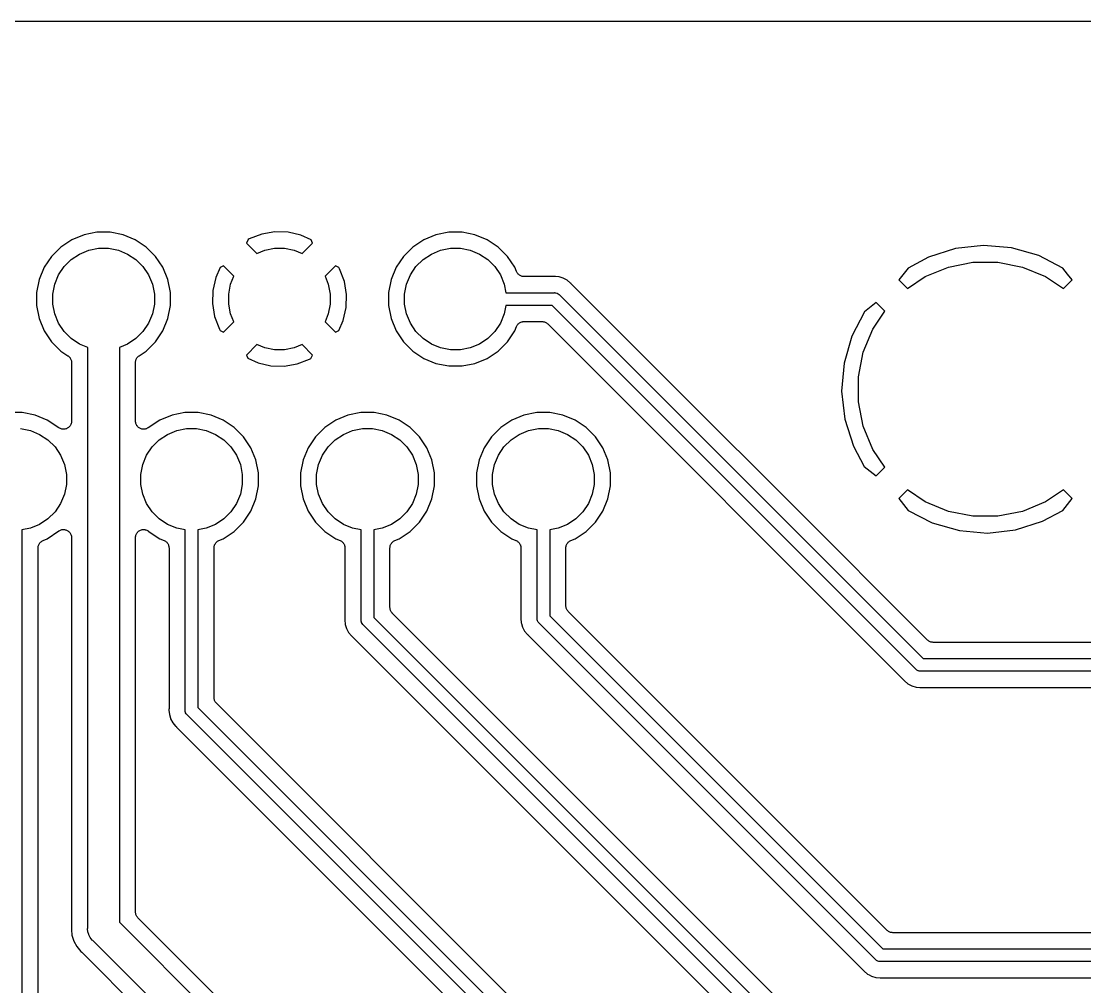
# Model space of a CAD drawing. Extents: x 49 to 143, y -158 to -38.
# Drawn here: x 102.17 to 118.92, y -54.73 to -39.52 of the extents above; entities that cross this region are included whole.
import ezdxf

# ---------------------------------------------------------------- set-up
doc = ezdxf.new("R2010")
doc.units = 0
doc.layers.add('BLACK', color=7, linetype='CONTINUOUS')

msp = doc.modelspace()

# ---------------------------------------------------------------- linework, layer by layer
at = {"layer": 'BLACK', "linetype": 'CONTINUOUS'}
for p, q in [((55.3157, -39.522), (137, -39.522)), ((103.365, -42.842), (103.162, -42.8825)), ((103.573, -42.842), (103.365, -42.842)), ((103.776, -42.8825), (103.573, -42.842)), ((106.167, -42.8393), (105.962, -42.8737)), ((106.375, -42.8456), (106.167, -42.8393)), ((106.577, -42.8923), (106.375, -42.8456)), ((108.905, -42.842), (108.702, -42.8825)), ((109.113, -42.842), (108.905, -42.842)), ((109.316, -42.8825), (109.113, -42.842)), ((102.97, -42.962), (102.797, -43.0773)), ((103.162, -42.8825), (102.97, -42.962)), ((103.968, -42.962), (103.776, -42.8825)), ((104.141, -43.0773), (103.968, -42.962)), ((105.744, -42.9597), (105.717, -43.0144)), ((105.717, -43.0144), (105.881, -43.1785)), ((105.764, -42.9488), (105.744, -42.9597)), ((105.962, -42.8737), (105.764, -42.9488)), ((106.736, -42.964), (106.577, -42.8923)), ((106.597, -43.1785), (106.761, -43.0144)), ((106.761, -43.0144), (106.736, -42.964)), ((108.51, -42.962), (108.337, -43.0773)), ((108.702, -42.8825), (108.51, -42.962)), ((109.508, -42.962), (109.316, -42.8825)), ((109.681, -43.0773), (109.508, -42.962)), ((102.797, -43.0773), (102.65, -43.2241)), ((102.959, -43.2746), (103.09, -43.187)), ((103.09, -43.187), (103.236, -43.1267)), ((103.236, -43.1267), (103.39, -43.096)), ((103.39, -43.096), (103.548, -43.096)), ((103.548, -43.096), (103.702, -43.1267)), ((103.702, -43.1267), (103.848, -43.187)), ((103.848, -43.187), (103.979, -43.2746)), ((104.193, -43.1295), (104.141, -43.0773)), ((104.288, -43.2241), (104.193, -43.1295)), ((105.881, -43.1785), (106.006, -43.1267)), ((106.006, -43.1267), (106.16, -43.096)), ((106.16, -43.096), (106.318, -43.096)), ((106.318, -43.096), (106.472, -43.1267)), ((106.472, -43.1267), (106.597, -43.1785)), ((108.337, -43.0773), (108.19, -43.2241)), ((108.499, -43.2746), (108.63, -43.187)), ((108.63, -43.187), (108.776, -43.1267)), ((108.776, -43.1267), (108.93, -43.096)), ((108.93, -43.096), (109.088, -43.096)), ((109.088, -43.096), (109.242, -43.1267)), ((109.242, -43.1267), (109.388, -43.187)), ((109.388, -43.187), (109.519, -43.2746)), ((109.828, -43.2241), (109.681, -43.0773)), ((116.881, -43.1009), (116.458, -43.236)), ((117.323, -43.0513), (116.881, -43.1009)), ((117.765, -43.0887), (117.323, -43.0513)), ((118.192, -43.2117), (117.765, -43.0887)), ((102.65, -43.2241), (102.535, -43.3967)), ((102.848, -43.386), (102.959, -43.2746)), ((103.979, -43.2746), (104.09, -43.386)), ((104.403, -43.3967), (104.288, -43.2241)), ((108.19, -43.2241), (108.075, -43.3967)), ((108.388, -43.386), (108.499, -43.2746)), ((109.519, -43.2746), (109.63, -43.386)), ((109.943, -43.3967), (109.828, -43.2241)), ((116.458, -43.236), (116.136, -43.4078)), ((116.771, -43.3929), (117.157, -43.316)), ((117.157, -43.316), (117.551, -43.316)), ((117.551, -43.316), (117.937, -43.3929)), ((118.573, -43.4085), (118.192, -43.2117)), ((102.535, -43.3967), (102.456, -43.5886)), ((102.7, -43.6626), (102.76, -43.5171)), ((102.76, -43.5171), (102.848, -43.386)), ((104.09, -43.386), (104.178, -43.5171)), ((104.178, -43.5171), (104.238, -43.6626)), ((104.482, -43.5886), (104.403, -43.3967)), ((105.307, -43.3987), (105.235, -43.5581)), ((105.357, -43.3736), (105.307, -43.3987)), ((105.521, -43.5377), (105.357, -43.3736)), ((107.121, -43.3736), (106.957, -43.5377)), ((107.175, -43.4009), (107.121, -43.3736)), ((107.186, -43.4211), (107.175, -43.4009)), ((107.261, -43.6193), (107.186, -43.4211)), ((108.075, -43.3967), (107.996, -43.5886)), ((108.24, -43.6626), (108.3, -43.5171)), ((108.3, -43.5171), (108.388, -43.386)), ((109.63, -43.386), (109.718, -43.5171)), ((109.718, -43.5171), (109.778, -43.6626)), ((109.971, -43.4636), (109.943, -43.3967)), ((109.976, -43.474), (109.971, -43.4636)), ((109.982, -43.4845), (109.976, -43.474)), ((109.982, -43.485), (109.982, -43.4845)), ((109.982, -43.4855), (109.982, -43.485)), ((109.99, -43.4946), (109.982, -43.4855)), ((109.997, -43.5039), (109.99, -43.4946)), ((109.998, -43.5042), (109.997, -43.5039)), ((109.998, -43.5046), (109.998, -43.5042)), ((110.007, -43.5122), (109.998, -43.5046)), ((110.016, -43.5198), (110.007, -43.5122)), ((110.017, -43.5201), (110.016, -43.5198)), ((110.017, -43.5204), (110.017, -43.5201)), ((110.028, -43.526), (110.017, -43.5204)), ((110.038, -43.5317), (110.028, -43.526)), ((110.039, -43.5319), (110.038, -43.5317)), ((110.039, -43.5322), (110.039, -43.5319)), ((110.05, -43.5357), (110.039, -43.5322)), ((116.136, -43.4078), (115.991, -43.5938)), ((116.407, -43.5436), (116.771, -43.3929)), ((117.937, -43.3929), (118.301, -43.5436)), ((118.646, -43.5031), (118.573, -43.4085)), ((118.717, -43.5938), (118.646, -43.5031)), ((118.646, -43.5031), (118.646, -43.5031)), ((102.456, -43.5886), (102.415, -43.7922)), ((102.669, -43.8172), (102.7, -43.6626)), ((104.238, -43.6626), (104.269, -43.8172)), ((104.523, -43.7922), (104.482, -43.5886)), ((105.235, -43.5581), (105.189, -43.7604)), ((105.439, -43.8172), (105.47, -43.6626)), ((105.47, -43.6626), (105.521, -43.5377)), ((106.957, -43.5377), (107.008, -43.6626)), ((107.008, -43.6626), (107.039, -43.8172)), ((107.296, -43.8241), (107.261, -43.6193)), ((107.996, -43.5886), (107.955, -43.7922)), ((108.209, -43.8172), (108.24, -43.6626)), ((109.778, -43.6626), (109.805, -43.796)), ((110.062, -43.5392), (110.05, -43.5357)), ((110.062, -43.5393), (110.062, -43.5392)), ((110.063, -43.5395), (110.062, -43.5393)), ((110.075, -43.5407), (110.063, -43.5395)), ((110.086, -43.542), (110.075, -43.5407)), ((110.087, -43.542), (110.086, -43.542)), ((110.088, -43.542), (110.087, -43.542)), ((110.087, -43.542), (110.087, -43.542)), ((110.087, -43.542), (110.087, -43.542)), ((110.547, -43.542), (110.088, -43.542)), ((110.553, -43.5415), (110.547, -43.542)), ((110.558, -43.5416), (110.553, -43.5415)), ((110.56, -43.5414), (110.558, -43.5416)), ((110.571, -43.5403), (110.56, -43.5414)), ((110.582, -43.5414), (110.571, -43.5403)), ((110.64, -43.5471), (110.582, -43.5414)), ((110.582, -43.5414), (110.582, -43.5414)), ((110.707, -43.5674), (110.64, -43.5471)), ((110.769, -43.6002), (110.707, -43.5674)), ((110.823, -43.6445), (110.769, -43.6002)), ((110.83, -43.6532), (110.823, -43.6445)), ((110.833, -43.6569), (110.83, -43.6532)), ((110.837, -43.6611), (110.833, -43.6569)), ((110.838, -43.6624), (110.837, -43.6611)), ((110.87, -43.694), (110.838, -43.6624)), ((110.87, -43.6941), (110.87, -43.694)), ((112.615, -45.4389), (110.87, -43.6941)), ((115.991, -43.5938), (116.127, -43.7302)), ((116.127, -43.7302), (116.407, -43.5436)), ((118.301, -43.5436), (118.581, -43.7302)), ((118.581, -43.7302), (118.717, -43.5938)), ((102.415, -43.7922), (102.415, -43.9998)), ((102.669, -43.9748), (102.669, -43.8172)), ((104.269, -43.8172), (104.269, -43.9748)), ((104.523, -43.9998), (104.523, -43.7922)), ((105.189, -43.7604), (105.182, -43.9679)), ((105.439, -43.9748), (105.439, -43.8172)), ((107.039, -43.8172), (107.039, -43.9748)), ((107.289, -44.0316), (107.296, -43.8241)), ((107.955, -43.7922), (107.955, -43.9998)), ((108.209, -43.9748), (108.209, -43.8172)), ((109.805, -43.796), (110.566, -43.796)), ((110.566, -43.796), (110.571, -43.7955)), ((110.571, -43.7955), (110.576, -43.796)), ((110.576, -43.796), (110.576, -43.796)), ((110.576, -43.796), (110.591, -43.7974)), ((110.591, -43.7974), (110.609, -43.8032)), ((110.609, -43.8032), (110.627, -43.8125)), ((110.627, -43.8125), (110.642, -43.8249)), ((110.642, -43.8249), (110.645, -43.8288)), ((110.645, -43.8288), (116.373, -49.557)), ((102.415, -43.9998), (102.456, -44.2034)), ((102.7, -44.1294), (102.669, -43.9748)), ((104.269, -43.9748), (104.238, -44.1294)), ((104.482, -44.2034), (104.523, -43.9998)), ((105.182, -43.9679), (105.217, -44.1727)), ((105.47, -44.1294), (105.439, -43.9748)), ((107.039, -43.9748), (107.008, -44.1294)), ((107.243, -44.2339), (107.289, -44.0316)), ((107.955, -43.9998), (107.996, -44.2034)), ((108.24, -44.1294), (108.209, -43.9748)), ((109.805, -43.996), (109.778, -44.1294)), ((110.53, -43.996), (109.805, -43.996)), ((116.258, -49.7242), (110.53, -43.996)), ((115.632, -43.953), (115.447, -44.0975)), ((115.768, -44.0894), (115.632, -43.953)), ((102.76, -44.2749), (102.7, -44.1294)), ((104.238, -44.1294), (104.178, -44.2749)), ((105.217, -44.1727), (105.292, -44.3709)), ((105.521, -44.2543), (105.47, -44.1294)), ((107.008, -44.1294), (106.957, -44.2543)), ((108.3, -44.2749), (108.24, -44.1294)), ((109.778, -44.1294), (109.718, -44.2749)), ((115.447, -44.0975), (115.25, -44.4783)), ((115.582, -44.3686), (115.768, -44.0894)), ((102.456, -44.2034), (102.535, -44.3953)), ((102.848, -44.406), (102.76, -44.2749)), ((104.178, -44.2749), (104.09, -44.406)), ((104.403, -44.3953), (104.482, -44.2034)), ((105.357, -44.4184), (105.521, -44.2543)), ((106.957, -44.2543), (107.121, -44.4184)), ((107.171, -44.3933), (107.243, -44.2339)), ((107.996, -44.2034), (108.075, -44.3953)), ((108.388, -44.406), (108.3, -44.2749)), ((109.718, -44.2749), (109.63, -44.406)), ((109.943, -44.3953), (109.971, -44.3284)), ((109.971, -44.3268), (109.977, -44.3164)), ((109.971, -44.3278), (109.971, -44.3268)), ((109.971, -44.3284), (109.971, -44.3278)), ((109.971, -44.3278), (109.971, -44.3278)), ((109.971, -44.3278), (109.971, -44.3278)), ((109.977, -44.3164), (109.983, -44.306)), ((109.983, -44.3051), (109.991, -44.296)), ((109.983, -44.3056), (109.983, -44.3051)), ((109.983, -44.306), (109.983, -44.3056)), ((109.991, -44.296), (109.999, -44.2869)), ((109.999, -44.2861), (110.009, -44.2787)), ((109.999, -44.2865), (109.999, -44.2861)), ((109.999, -44.2869), (109.999, -44.2865)), ((110.009, -44.2787), (110.018, -44.2712)), ((110.018, -44.271), (110.019, -44.2706)), ((110.018, -44.2712), (110.018, -44.271)), ((110.019, -44.2706), (110.029, -44.2651)), ((110.029, -44.2651), (110.04, -44.2596)), ((110.04, -44.2594), (110.041, -44.2592)), ((110.04, -44.2596), (110.04, -44.2594)), ((110.041, -44.2592), (110.052, -44.2558)), ((110.052, -44.2558), (110.063, -44.2524)), ((110.063, -44.2524), (110.064, -44.2524)), ((110.064, -44.2522), (110.076, -44.2512)), ((110.064, -44.2524), (110.064, -44.2522)), ((110.076, -44.2512), (110.088, -44.25)), ((110.088, -44.25), (110.372, -44.25)), ((110.372, -44.25), (110.372, -44.25)), ((110.372, -44.25), (110.372, -44.25)), ((110.372, -44.25), (110.372, -44.25)), ((110.372, -44.25), (110.374, -44.25)), ((110.374, -44.25), (110.385, -44.2513)), ((110.385, -44.2513), (110.397, -44.2525)), ((110.397, -44.2525), (110.398, -44.2527)), ((110.398, -44.2527), (110.398, -44.2528)), ((110.398, -44.2528), (110.409, -44.2563)), ((110.409, -44.2563), (110.421, -44.2598)), ((110.421, -44.2598), (110.421, -44.2601)), ((110.421, -44.2601), (110.422, -44.2603)), ((110.422, -44.2603), (110.432, -44.2659)), ((110.432, -44.2659), (110.442, -44.2715)), ((110.442, -44.2715), (110.443, -44.2719)), ((110.443, -44.2719), (110.444, -44.2722)), ((110.444, -44.2722), (110.452, -44.2797)), ((110.452, -44.2797), (110.462, -44.2872)), ((110.462, -44.2872), (116.065, -49.8906)), ((115.431, -44.7326), (115.582, -44.3686)), ((102.535, -44.3953), (102.65, -44.5679)), ((102.959, -44.5174), (102.848, -44.406)), ((103.09, -44.605), (102.959, -44.5174)), ((103.979, -44.5174), (103.848, -44.605)), ((104.09, -44.406), (103.979, -44.5174)), ((104.288, -44.5679), (104.403, -44.3953)), ((105.292, -44.3709), (105.303, -44.3911)), ((105.303, -44.3911), (105.357, -44.4184)), ((107.121, -44.4184), (107.171, -44.3933)), ((108.075, -44.3953), (108.19, -44.5679)), ((108.499, -44.5174), (108.388, -44.406)), ((108.63, -44.605), (108.499, -44.5174)), ((109.519, -44.5174), (109.388, -44.605)), ((109.63, -44.406), (109.519, -44.5174)), ((109.828, -44.5679), (109.943, -44.3953)), ((115.25, -44.4783), (115.127, -44.9049)), ((102.65, -44.5679), (102.797, -44.7147)), ((103.219, -44.6584), (103.09, -44.605)), ((103.219, -45.0396), (103.219, -44.6584)), ((103.848, -44.605), (103.719, -44.6584)), ((103.719, -44.6584), (103.719, -53.7084)), ((104.141, -44.7147), (104.193, -44.6625)), ((104.193, -44.6625), (104.288, -44.5679)), ((105.881, -44.6135), (105.717, -44.7776)), ((106.006, -44.6653), (105.881, -44.6135)), ((106.16, -44.696), (106.006, -44.6653)), ((106.318, -44.696), (106.16, -44.696)), ((106.472, -44.6653), (106.318, -44.696)), ((106.597, -44.6135), (106.472, -44.6653)), ((106.761, -44.7776), (106.597, -44.6135)), ((108.19, -44.5679), (108.337, -44.7147)), ((108.776, -44.6653), (108.63, -44.605)), ((108.93, -44.696), (108.776, -44.6653)), ((109.088, -44.696), (108.93, -44.696)), ((109.242, -44.6653), (109.088, -44.696)), ((109.388, -44.605), (109.242, -44.6653)), ((109.681, -44.7147), (109.828, -44.5679)), ((102.797, -44.7147), (102.909, -44.7892)), ((102.909, -44.7892), (102.909, -44.7895)), ((102.909, -44.7895), (102.909, -44.7895)), ((102.909, -44.7895), (102.909, -44.7895)), ((102.909, -44.7895), (102.91, -44.7902)), ((102.91, -44.7902), (102.919, -44.7978)), ((102.919, -44.7978), (102.928, -44.8053)), ((102.928, -44.8053), (102.929, -44.8057)), ((102.929, -44.8057), (102.929, -44.8061)), ((102.929, -44.8061), (102.936, -44.8153)), ((102.936, -44.8153), (102.944, -44.8245)), ((102.944, -44.8245), (102.944, -44.825)), ((102.944, -44.825), (102.944, -44.8255)), ((102.944, -44.8255), (102.95, -44.8359)), ((102.95, -44.8359), (102.955, -44.8464)), ((102.955, -44.8464), (102.956, -44.8469)), ((102.956, -44.8469), (102.956, -44.8475)), ((102.956, -44.8475), (102.959, -44.8588)), ((102.959, -44.8588), (102.963, -44.8701)), ((102.963, -44.8701), (102.963, -44.8707)), ((102.963, -44.8707), (102.963, -44.8713)), ((102.963, -44.8713), (102.964, -44.883)), ((103.974, -44.8813), (103.976, -44.8695)), ((103.976, -44.8683), (103.979, -44.8571)), ((103.976, -44.869), (103.976, -44.8683)), ((103.976, -44.8695), (103.976, -44.869)), ((103.979, -44.8571), (103.983, -44.8458)), ((103.983, -44.8447), (103.989, -44.8343)), ((103.983, -44.8453), (103.983, -44.8447)), ((103.983, -44.8458), (103.983, -44.8453)), ((103.989, -44.8343), (103.995, -44.824)), ((103.995, -44.823), (104.003, -44.8139)), ((103.995, -44.8235), (103.995, -44.823)), ((103.995, -44.824), (103.995, -44.8235)), ((104.003, -44.8139), (104.01, -44.8049)), ((104.01, -44.8049), (104.011, -44.8045)), ((104.011, -44.804), (104.02, -44.7966)), ((104.011, -44.8045), (104.011, -44.804)), ((104.02, -44.7966), (104.029, -44.7892)), ((104.029, -44.7892), (104.141, -44.7147)), ((105.717, -44.7776), (105.742, -44.828)), ((105.742, -44.828), (105.901, -44.8997)), ((106.516, -44.9183), (106.714, -44.8432)), ((106.714, -44.8432), (106.734, -44.8323)), ((106.734, -44.8323), (106.761, -44.7776)), ((108.337, -44.7147), (108.51, -44.83)), ((108.51, -44.83), (108.702, -44.9095)), ((109.316, -44.9095), (109.508, -44.83)), ((109.508, -44.83), (109.681, -44.7147)), ((115.354, -45.119), (115.431, -44.7326)), ((102.964, -44.883), (102.965, -44.8948)), ((102.965, -44.8948), (102.965, -45.0584)), ((103.219, -45.0397), (103.219, -45.0396)), ((103.219, -53.7997), (103.219, -45.0397)), ((103.973, -44.893), (103.974, -44.8813)), ((103.973, -44.8942), (103.973, -44.893)), ((103.973, -44.8948), (103.973, -44.8942)), ((103.973, -44.8942), (103.973, -44.8942)), ((103.973, -44.8942), (103.973, -44.8942)), ((103.973, -45.8198), (103.973, -44.8948)), ((105.901, -44.8997), (106.103, -44.9464)), ((106.103, -44.9464), (106.311, -44.9527)), ((106.311, -44.9527), (106.516, -44.9183)), ((108.702, -44.9095), (108.905, -44.95)), ((108.905, -44.95), (109.113, -44.95)), ((109.113, -44.95), (109.316, -44.9095)), ((115.127, -44.9049), (115.089, -45.3473)), ((102.965, -45.0584), (102.965, -45.0584)), ((102.965, -45.0584), (102.965, -45.8198)), ((115.354, -45.513), (115.354, -45.119)), ((115.089, -45.3473), (115.139, -45.7886)), ((114.293, -47.1175), (112.615, -45.4389)), ((115.431, -45.8994), (115.354, -45.513)), ((102.188, -45.682), (101.98, -45.682)), ((102.391, -45.7225), (102.188, -45.682)), ((104.75, -45.682), (104.547, -45.7225)), ((104.958, -45.682), (104.75, -45.682)), ((105.161, -45.7225), (104.958, -45.682)), ((107.52, -45.682), (107.317, -45.7225)), ((107.728, -45.682), (107.52, -45.682)), ((107.931, -45.7225), (107.728, -45.682)), ((110.29, -45.682), (110.087, -45.7225)), ((110.498, -45.682), (110.29, -45.682)), ((110.701, -45.7225), (110.498, -45.682)), ((102.583, -45.802), (102.391, -45.7225)), ((102.765, -45.9231), (102.583, -45.802)), ((102.955, -45.8698), (102.949, -45.8805)), ((102.959, -45.8576), (102.955, -45.8694)), ((102.955, -45.8694), (102.955, -45.8696)), ((102.955, -45.8696), (102.955, -45.8698)), ((102.962, -45.8462), (102.959, -45.8576)), ((102.964, -45.8337), (102.962, -45.8458)), ((102.962, -45.8458), (102.962, -45.846)), ((102.962, -45.846), (102.962, -45.8462)), ((102.965, -45.8216), (102.964, -45.8337)), ((102.965, -45.8198), (102.965, -45.8211)), ((102.965, -45.8211), (102.965, -45.8211)), ((102.965, -45.8211), (102.965, -45.8212)), ((102.965, -45.8212), (102.965, -45.8216)), ((103.974, -45.8318), (103.973, -45.8198)), ((103.975, -45.844), (103.974, -45.8318)), ((103.975, -45.8443), (103.975, -45.844)), ((103.975, -45.8445), (103.975, -45.8443)), ((103.979, -45.8562), (103.975, -45.8445)), ((103.982, -45.8678), (103.979, -45.8562)), ((103.983, -45.868), (103.982, -45.8678)), ((103.983, -45.8682), (103.983, -45.868)), ((103.988, -45.879), (103.983, -45.8682)), ((104.355, -45.802), (104.172, -45.9239)), ((104.547, -45.7225), (104.355, -45.802)), ((105.353, -45.802), (105.161, -45.7225)), ((105.526, -45.9173), (105.353, -45.802)), ((107.125, -45.802), (106.952, -45.9173)), ((107.317, -45.7225), (107.125, -45.802)), ((108.123, -45.802), (107.931, -45.7225)), ((108.296, -45.9173), (108.123, -45.802)), ((109.895, -45.802), (109.722, -45.9173)), ((110.087, -45.7225), (109.895, -45.802)), ((110.893, -45.802), (110.701, -45.7225)), ((111.066, -45.9173), (110.893, -45.802)), ((115.139, -45.7886), (115.274, -46.2125)), ((102.163, -45.936), (102.317, -45.9667)), ((102.317, -45.9667), (102.463, -46.027)), ((102.463, -46.027), (102.594, -46.1146)), ((102.767, -45.9251), (102.765, -45.9231)), ((102.767, -45.9252), (102.767, -45.9251)), ((102.767, -45.9254), (102.767, -45.9252)), ((102.778, -45.9311), (102.767, -45.9254)), ((102.789, -45.9369), (102.778, -45.9311)), ((102.789, -45.937), (102.789, -45.9369)), ((102.789, -45.9371), (102.789, -45.937)), ((102.801, -45.9406), (102.789, -45.9371)), ((102.812, -45.9442), (102.801, -45.9406)), ((102.813, -45.9442), (102.812, -45.9442)), ((102.813, -45.9443), (102.813, -45.9442)), ((102.825, -45.9455), (102.813, -45.9443)), ((102.837, -45.9468), (102.825, -45.9455)), ((102.838, -45.9468), (102.837, -45.9468)), ((102.837, -45.9468), (102.837, -45.9468)), ((102.85, -45.9457), (102.838, -45.9468)), ((102.862, -45.9446), (102.85, -45.9457)), ((102.874, -45.9409), (102.862, -45.9445)), ((102.862, -45.9445), (102.862, -45.9445)), ((102.862, -45.9445), (102.862, -45.9446)), ((102.886, -45.9376), (102.874, -45.9409)), ((102.897, -45.9316), (102.886, -45.9374)), ((102.886, -45.9374), (102.886, -45.9375)), ((102.886, -45.9375), (102.886, -45.9376)), ((102.908, -45.9261), (102.897, -45.9316)), ((102.917, -45.9181), (102.908, -45.9258)), ((102.908, -45.9258), (102.908, -45.9259)), ((102.908, -45.9259), (102.908, -45.9261)), ((102.927, -45.9106), (102.917, -45.9181)), ((102.935, -45.9008), (102.927, -45.9102)), ((102.927, -45.9102), (102.927, -45.9104)), ((102.927, -45.9104), (102.927, -45.9106)), ((102.943, -45.8916), (102.935, -45.9008)), ((102.949, -45.8805), (102.943, -45.8912)), ((102.943, -45.8912), (102.943, -45.8914)), ((102.943, -45.8914), (102.943, -45.8916)), ((103.994, -45.8897), (103.988, -45.879)), ((103.994, -45.8899), (103.994, -45.8897)), ((103.994, -45.8901), (103.994, -45.8899)), ((104.002, -45.8994), (103.994, -45.8901)), ((104.01, -45.909), (104.002, -45.8994)), ((104.01, -45.9091), (104.01, -45.909)), ((104.01, -45.9093), (104.01, -45.9091)), ((104.019, -45.917), (104.01, -45.9093)), ((104.029, -45.9249), (104.019, -45.917)), ((104.029, -45.925), (104.029, -45.9249)), ((104.029, -45.9251), (104.029, -45.925)), ((104.04, -45.9309), (104.029, -45.9251)), ((104.05, -45.9367), (104.04, -45.9309)), ((104.051, -45.9368), (104.05, -45.9367)), ((104.051, -45.9369), (104.051, -45.9368)), ((104.062, -45.9405), (104.051, -45.9369)), ((104.074, -45.9441), (104.062, -45.9405)), ((104.074, -45.9442), (104.074, -45.9441)), ((104.087, -45.9455), (104.074, -45.9442)), ((104.074, -45.9442), (104.074, -45.9442)), ((104.099, -45.9468), (104.087, -45.9455)), ((104.111, -45.9457), (104.099, -45.9468)), ((104.099, -45.9468), (104.099, -45.9468)), ((104.099, -45.9468), (104.099, -45.9468)), ((104.123, -45.9446), (104.111, -45.9457)), ((104.124, -45.9446), (104.123, -45.9446)), ((104.135, -45.9412), (104.124, -45.9446)), ((104.124, -45.9446), (104.124, -45.9446)), ((104.147, -45.9377), (104.135, -45.9412)), ((104.148, -45.9376), (104.147, -45.9376)), ((104.147, -45.9376), (104.147, -45.9377)), ((104.158, -45.9319), (104.148, -45.9376)), ((104.169, -45.9263), (104.158, -45.9319)), ((104.17, -45.9261), (104.169, -45.9262)), ((104.169, -45.9262), (104.169, -45.9263)), ((104.172, -45.9239), (104.17, -45.9261)), ((104.344, -46.1146), (104.475, -46.027)), ((104.475, -46.027), (104.621, -45.9667)), ((104.621, -45.9667), (104.775, -45.936)), ((104.775, -45.936), (104.933, -45.936)), ((104.933, -45.936), (105.087, -45.9667)), ((105.087, -45.9667), (105.233, -46.027)), ((105.233, -46.027), (105.364, -46.1146)), ((105.673, -46.0641), (105.526, -45.9173)), ((106.952, -45.9173), (106.805, -46.0641)), ((107.114, -46.1146), (107.245, -46.027)), ((107.245, -46.027), (107.391, -45.9667)), ((107.391, -45.9667), (107.545, -45.936)), ((107.545, -45.936), (107.703, -45.936)), ((107.703, -45.936), (107.857, -45.9667)), ((107.857, -45.9667), (108.003, -46.027)), ((108.003, -46.027), (108.134, -46.1146)), ((108.443, -46.0641), (108.296, -45.9173)), ((109.722, -45.9173), (109.575, -46.0641)), ((109.884, -46.1146), (110.015, -46.027)), ((110.015, -46.027), (110.161, -45.9667)), ((110.161, -45.9667), (110.315, -45.936)), ((110.315, -45.936), (110.473, -45.936)), ((110.473, -45.936), (110.627, -45.9667)), ((110.627, -45.9667), (110.773, -46.027)), ((110.773, -46.027), (110.904, -46.1146)), ((111.213, -46.0641), (111.066, -45.9173)), ((115.582, -46.2634), (115.431, -45.8994)), ((102.594, -46.1146), (102.705, -46.226)), ((104.233, -46.226), (104.344, -46.1146)), ((105.364, -46.1146), (105.475, -46.226)), ((105.788, -46.2367), (105.673, -46.0641)), ((106.805, -46.0641), (106.69, -46.2367)), ((107.003, -46.226), (107.114, -46.1146)), ((108.134, -46.1146), (108.245, -46.226)), ((108.558, -46.2367), (108.443, -46.0641)), ((109.575, -46.0641), (109.46, -46.2367)), ((109.773, -46.226), (109.884, -46.1146)), ((110.904, -46.1146), (111.015, -46.226)), ((111.328, -46.2367), (111.213, -46.0641)), ((102.705, -46.226), (102.793, -46.3571)), ((102.793, -46.3571), (102.853, -46.5026)), ((104.085, -46.5026), (104.145, -46.3571)), ((104.145, -46.3571), (104.233, -46.226)), ((105.475, -46.226), (105.563, -46.3571)), ((105.563, -46.3571), (105.623, -46.5026)), ((105.867, -46.4286), (105.788, -46.2367)), ((106.69, -46.2367), (106.611, -46.4286)), ((106.855, -46.5026), (106.915, -46.3571)), ((106.915, -46.3571), (107.003, -46.226)), ((108.245, -46.226), (108.333, -46.3571)), ((108.333, -46.3571), (108.393, -46.5026)), ((108.637, -46.4286), (108.558, -46.2367)), ((109.46, -46.2367), (109.381, -46.4286)), ((109.625, -46.5026), (109.685, -46.3571)), ((109.685, -46.3571), (109.773, -46.226)), ((111.015, -46.226), (111.103, -46.3571)), ((111.103, -46.3571), (111.163, -46.5026)), ((111.407, -46.4286), (111.328, -46.2367)), ((115.274, -46.2125), (115.446, -46.534)), ((115.768, -46.5426), (115.582, -46.2634)), ((102.853, -46.5026), (102.884, -46.6572)), ((104.054, -46.6572), (104.085, -46.5026)), ((105.623, -46.5026), (105.654, -46.6572)), ((105.908, -46.6322), (105.867, -46.4286)), ((106.611, -46.4286), (106.57, -46.6322)), ((106.824, -46.6572), (106.855, -46.5026)), ((108.393, -46.5026), (108.424, -46.6572)), ((108.678, -46.6322), (108.637, -46.4286)), ((109.381, -46.4286), (109.34, -46.6322)), ((109.594, -46.6572), (109.625, -46.5026)), ((111.163, -46.5026), (111.194, -46.6572)), ((111.448, -46.6322), (111.407, -46.4286)), ((115.446, -46.534), (115.632, -46.679)), ((115.632, -46.679), (115.768, -46.5426)), ((102.884, -46.6572), (102.884, -46.8148)), ((104.054, -46.8148), (104.054, -46.6572)), ((105.654, -46.6572), (105.654, -46.8148)), ((105.908, -46.8398), (105.908, -46.6322)), ((106.57, -46.6322), (106.57, -46.8398)), ((106.824, -46.8148), (106.824, -46.6572)), ((108.424, -46.6572), (108.424, -46.8148)), ((108.678, -46.8398), (108.678, -46.6322)), ((109.34, -46.6322), (109.34, -46.8398)), ((109.594, -46.8148), (109.594, -46.6572)), ((111.194, -46.6572), (111.194, -46.8148)), ((111.448, -46.8398), (111.448, -46.6322)), ((102.884, -46.8148), (102.853, -46.9694)), ((104.085, -46.9694), (104.054, -46.8148)), ((105.654, -46.8148), (105.623, -46.9694)), ((105.867, -47.0434), (105.908, -46.8398)), ((106.57, -46.8398), (106.611, -47.0434)), ((106.855, -46.9694), (106.824, -46.8148)), ((108.424, -46.8148), (108.393, -46.9694)), ((108.637, -47.0434), (108.678, -46.8398)), ((109.34, -46.8398), (109.381, -47.0434)), ((109.625, -46.9694), (109.594, -46.8148)), ((111.194, -46.8148), (111.163, -46.9694)), ((111.407, -47.0434), (111.448, -46.8398)), ((102.853, -46.9694), (102.793, -47.1149)), ((104.145, -47.1149), (104.085, -46.9694)), ((105.623, -46.9694), (105.563, -47.1149)), ((105.788, -47.2353), (105.867, -47.0434)), ((106.611, -47.0434), (106.69, -47.2353)), ((106.915, -47.1149), (106.855, -46.9694)), ((108.393, -46.9694), (108.333, -47.1149)), ((108.558, -47.2353), (108.637, -47.0434)), ((109.381, -47.0434), (109.46, -47.2353)), ((109.685, -47.1149), (109.625, -46.9694)), ((111.163, -46.9694), (111.103, -47.1149)), ((111.328, -47.2353), (111.407, -47.0434)), ((116.127, -46.9018), (115.991, -47.0382)), ((115.991, -47.0382), (116.135, -47.2235)), ((116.407, -47.0884), (116.127, -46.9018)), ((118.581, -46.9018), (118.301, -47.0884)), ((118.572, -47.2242), (118.717, -47.0382)), ((118.717, -47.0382), (118.581, -46.9018)), ((102.793, -47.1149), (102.705, -47.246)), ((104.233, -47.246), (104.145, -47.1149)), ((105.563, -47.1149), (105.475, -47.246)), ((107.003, -47.246), (106.915, -47.1149)), ((108.333, -47.1149), (108.245, -47.246)), ((109.773, -47.246), (109.685, -47.1149)), ((111.103, -47.1149), (111.015, -47.246)), ((116.441, -49.2658), (114.293, -47.1175)), ((114.293, -47.1175), (114.293, -47.1175)), ((116.771, -47.2391), (116.407, -47.0884)), ((118.301, -47.0884), (117.937, -47.2391)), ((102.594, -47.3574), (102.463, -47.445)), ((102.705, -47.246), (102.594, -47.3574)), ((104.344, -47.3574), (104.233, -47.246)), ((104.475, -47.445), (104.344, -47.3574)), ((105.364, -47.3574), (105.233, -47.445)), ((105.475, -47.246), (105.364, -47.3574)), ((105.673, -47.4079), (105.788, -47.2353)), ((106.69, -47.2353), (106.805, -47.4079)), ((107.114, -47.3574), (107.003, -47.246)), ((107.245, -47.445), (107.114, -47.3574)), ((108.134, -47.3574), (108.003, -47.445)), ((108.245, -47.246), (108.134, -47.3574)), ((108.443, -47.4079), (108.558, -47.2353)), ((109.46, -47.2353), (109.575, -47.4079)), ((109.884, -47.3574), (109.773, -47.246)), ((110.015, -47.445), (109.884, -47.3574)), ((110.904, -47.3574), (110.773, -47.445)), ((111.015, -47.246), (110.904, -47.3574)), ((111.213, -47.4079), (111.328, -47.2353)), ((116.135, -47.2235), (116.516, -47.4203)), ((117.157, -47.316), (116.771, -47.2391)), ((117.551, -47.316), (117.157, -47.316)), ((117.937, -47.2391), (117.551, -47.316)), ((118.25, -47.396), (118.572, -47.2242)), ((102.317, -47.5053), (102.184, -47.5318)), ((102.184, -47.5318), (102.184, -58.1006)), ((102.463, -47.445), (102.317, -47.5053)), ((102.583, -47.67), (102.766, -47.5481)), ((102.766, -47.5481), (102.768, -47.5459)), ((102.768, -47.5459), (102.769, -47.5458)), ((102.769, -47.5457), (102.78, -47.54)), ((102.769, -47.5458), (102.769, -47.5457)), ((102.78, -47.54), (102.79, -47.5344)), ((102.79, -47.5344), (102.791, -47.5344)), ((102.791, -47.5343), (102.803, -47.5308)), ((102.791, -47.5344), (102.791, -47.5343)), ((102.803, -47.5308), (102.814, -47.5274)), ((102.814, -47.5274), (102.814, -47.5274)), ((102.814, -47.5274), (102.815, -47.5274)), ((102.815, -47.5274), (102.827, -47.5263)), ((102.827, -47.5263), (102.839, -47.5252)), ((102.839, -47.5252), (102.839, -47.5252)), ((102.839, -47.5252), (102.839, -47.5252)), ((102.839, -47.5252), (102.852, -47.5265)), ((102.852, -47.5265), (102.864, -47.5278)), ((102.864, -47.5278), (102.864, -47.5278)), ((102.864, -47.5278), (102.864, -47.5279)), ((102.864, -47.5279), (102.876, -47.5315)), ((102.876, -47.5315), (102.887, -47.5351)), ((102.887, -47.5351), (102.887, -47.5352)), ((102.887, -47.5352), (102.888, -47.5353)), ((102.888, -47.5353), (102.898, -47.5411)), ((102.898, -47.5411), (102.909, -47.5469)), ((102.909, -47.5469), (102.909, -47.547)), ((102.909, -47.547), (102.909, -47.5471)), ((102.909, -47.5471), (102.919, -47.555)), ((104.021, -47.5538), (104.03, -47.5462)), ((104.03, -47.5459), (104.041, -47.5403)), ((104.03, -47.5461), (104.03, -47.5459)), ((104.03, -47.5462), (104.03, -47.5461)), ((104.041, -47.5403), (104.052, -47.5346)), ((104.052, -47.5344), (104.064, -47.531)), ((104.052, -47.5345), (104.052, -47.5344)), ((104.052, -47.5346), (104.052, -47.5345)), ((104.064, -47.531), (104.076, -47.5275)), ((104.076, -47.5274), (104.088, -47.5263)), ((104.076, -47.5275), (104.076, -47.5274)), ((104.076, -47.5275), (104.076, -47.5275)), ((104.088, -47.5263), (104.1, -47.5252)), ((104.1, -47.5252), (104.101, -47.5252)), ((104.101, -47.5252), (104.101, -47.5252)), ((104.101, -47.5252), (104.113, -47.5265)), ((104.113, -47.5265), (104.125, -47.5277)), ((104.125, -47.5277), (104.125, -47.5278)), ((104.125, -47.5278), (104.126, -47.5278)), ((104.126, -47.5278), (104.137, -47.5314)), ((104.137, -47.5314), (104.149, -47.5349)), ((104.149, -47.5349), (104.149, -47.535)), ((104.149, -47.535), (104.149, -47.5351)), ((104.149, -47.5351), (104.16, -47.541)), ((104.16, -47.541), (104.171, -47.5466)), ((104.171, -47.5466), (104.171, -47.5468)), ((104.171, -47.5468), (104.171, -47.5469)), ((104.171, -47.5469), (104.173, -47.5489)), ((104.173, -47.5489), (104.355, -47.67)), ((104.621, -47.5053), (104.475, -47.445)), ((104.754, -47.5318), (104.621, -47.5053)), ((104.754, -50.3661), (104.754, -47.5318)), ((105.087, -47.5053), (104.954, -47.5318)), ((104.954, -47.5318), (104.954, -50.3296)), ((105.233, -47.445), (105.087, -47.5053)), ((105.526, -47.5547), (105.673, -47.4079)), ((106.805, -47.4079), (106.952, -47.5547)), ((107.391, -47.5053), (107.245, -47.445)), ((107.524, -47.5318), (107.391, -47.5053)), ((107.524, -48.9451), (107.524, -47.5318)), ((107.857, -47.5053), (107.724, -47.5318)), ((107.724, -47.5318), (107.724, -48.9086)), ((108.003, -47.445), (107.857, -47.5053)), ((108.296, -47.5547), (108.443, -47.4079)), ((109.575, -47.4079), (109.722, -47.5547)), ((110.161, -47.5053), (110.015, -47.445)), ((110.294, -47.5318), (110.161, -47.5053)), ((110.294, -48.9211), (110.294, -47.5318)), ((110.627, -47.5053), (110.494, -47.5318)), ((110.494, -47.5318), (110.494, -48.8846)), ((110.773, -47.445), (110.627, -47.5053)), ((111.066, -47.5547), (111.213, -47.4079)), ((116.516, -47.4203), (116.943, -47.5433)), ((116.943, -47.5433), (117.385, -47.5807)), ((117.385, -47.5807), (117.827, -47.5311)), ((117.827, -47.5311), (118.25, -47.396)), ((102.476, -47.7243), (102.485, -47.7169)), ((102.485, -47.7169), (102.495, -47.7094)), ((102.495, -47.7088), (102.506, -47.7033)), ((102.495, -47.7091), (102.495, -47.7088)), ((102.495, -47.7094), (102.495, -47.7091)), ((102.506, -47.7033), (102.516, -47.6977)), ((102.516, -47.6977), (102.583, -47.67)), ((102.919, -47.555), (102.928, -47.5627)), ((102.928, -47.5627), (102.928, -47.5629)), ((102.928, -47.5629), (102.928, -47.563)), ((102.928, -47.563), (102.936, -47.5724)), ((102.936, -47.5724), (102.944, -47.5819)), ((102.944, -47.5819), (102.944, -47.5821)), ((102.944, -47.5821), (102.944, -47.5823)), ((102.944, -47.5823), (102.95, -47.5932)), ((102.95, -47.5932), (102.955, -47.6038)), ((102.955, -47.6038), (102.955, -47.604)), ((102.955, -47.604), (102.956, -47.6042)), ((102.956, -47.6042), (102.959, -47.6161)), ((102.959, -47.6161), (102.963, -47.6275)), ((102.963, -47.6275), (102.963, -47.6277)), ((102.963, -47.6277), (102.963, -47.628)), ((102.963, -47.628), (102.964, -47.6401)), ((102.964, -47.6401), (102.965, -47.6522)), ((102.965, -47.6522), (102.965, -53.781)), ((103.973, -47.6504), (103.974, -47.6382)), ((103.973, -47.6508), (103.973, -47.6504)), ((103.973, -47.6509), (103.973, -47.6508)), ((103.973, -47.6522), (103.973, -47.6509)), ((103.973, -47.6509), (103.973, -47.6509)), ((103.973, -53.5506), (103.973, -47.6522)), ((103.974, -47.6382), (103.976, -47.6262)), ((103.976, -47.6258), (103.979, -47.6141)), ((103.976, -47.626), (103.976, -47.6258)), ((103.976, -47.6262), (103.976, -47.626)), ((103.979, -47.6141), (103.983, -47.6026)), ((103.983, -47.6022), (103.989, -47.5915)), ((103.983, -47.6024), (103.983, -47.6022)), ((103.983, -47.6026), (103.983, -47.6024)), ((103.989, -47.5915), (103.995, -47.5808)), ((103.995, -47.5804), (104.003, -47.5712)), ((103.995, -47.5806), (103.995, -47.5804)), ((103.995, -47.5808), (103.995, -47.5806)), ((104.003, -47.5712), (104.011, -47.5618)), ((104.011, -47.5614), (104.021, -47.5538)), ((104.011, -47.5616), (104.011, -47.5614)), ((104.011, -47.5618), (104.011, -47.5616)), ((104.355, -47.67), (104.422, -47.6977)), ((104.422, -47.6977), (104.422, -47.698)), ((104.422, -47.698), (104.422, -47.698)), ((104.422, -47.698), (104.422, -47.698)), ((104.422, -47.698), (104.423, -47.6984)), ((104.423, -47.6984), (104.434, -47.7042)), ((104.434, -47.7042), (104.444, -47.7098)), ((104.444, -47.7098), (104.444, -47.7101)), ((104.444, -47.7101), (104.445, -47.7104)), ((104.445, -47.7104), (104.454, -47.718)), ((104.454, -47.718), (104.463, -47.7256)), ((105.246, -47.7243), (105.255, -47.7169)), ((105.255, -47.7169), (105.265, -47.7094)), ((105.265, -47.7088), (105.276, -47.7033)), ((105.265, -47.7091), (105.265, -47.7088)), ((105.265, -47.7094), (105.265, -47.7091)), ((105.276, -47.7033), (105.286, -47.6977)), ((105.286, -47.6977), (105.353, -47.67)), ((105.353, -47.67), (105.526, -47.5547)), ((106.952, -47.5547), (107.125, -47.67)), ((107.125, -47.67), (107.192, -47.6977)), ((107.192, -47.6977), (107.192, -47.698)), ((107.192, -47.698), (107.192, -47.698)), ((107.192, -47.698), (107.192, -47.698)), ((107.192, -47.698), (107.193, -47.6984)), ((107.193, -47.6984), (107.204, -47.7042)), ((107.204, -47.7042), (107.214, -47.7098)), ((107.214, -47.7098), (107.214, -47.7101)), ((107.214, -47.7101), (107.215, -47.7104)), ((107.215, -47.7104), (107.224, -47.718)), ((107.224, -47.718), (107.233, -47.7256)), ((108.016, -47.7243), (108.025, -47.7169)), ((108.025, -47.7169), (108.035, -47.7094)), ((108.035, -47.7088), (108.046, -47.7033)), ((108.035, -47.7091), (108.035, -47.7088)), ((108.035, -47.7094), (108.035, -47.7091)), ((108.046, -47.7033), (108.056, -47.6977)), ((108.056, -47.6977), (108.123, -47.67)), ((108.123, -47.67), (108.296, -47.5547)), ((109.722, -47.5547), (109.895, -47.67)), ((109.895, -47.67), (109.962, -47.6977)), ((109.962, -47.6977), (109.962, -47.698)), ((109.962, -47.698), (109.962, -47.698)), ((109.962, -47.698), (109.962, -47.698)), ((109.962, -47.698), (109.963, -47.6984)), ((109.963, -47.6984), (109.974, -47.7042)), ((109.974, -47.7042), (109.984, -47.7098)), ((109.984, -47.7098), (109.984, -47.7101)), ((109.984, -47.7101), (109.985, -47.7104)), ((109.985, -47.7104), (109.994, -47.718)), ((109.994, -47.718), (110.003, -47.7256)), ((110.786, -47.7243), (110.795, -47.7169)), ((110.795, -47.7169), (110.805, -47.7094)), ((110.805, -47.7088), (110.816, -47.7033)), ((110.805, -47.7091), (110.805, -47.7088)), ((110.805, -47.7094), (110.805, -47.7091)), ((110.816, -47.7033), (110.826, -47.6977)), ((110.826, -47.6977), (110.893, -47.67)), ((110.893, -47.67), (111.066, -47.5547)), ((102.438, -47.8133), (102.439, -47.8014)), ((102.438, -47.8144), (102.438, -47.8133)), ((102.438, -47.8151), (102.438, -47.8144)), ((102.438, -47.8144), (102.438, -47.8144)), ((102.438, -47.8144), (102.438, -47.8144)), ((102.438, -57.9428), (102.438, -47.8151)), ((102.439, -47.8014), (102.441, -47.7897)), ((102.441, -47.7887), (102.444, -47.7774)), ((102.441, -47.7892), (102.441, -47.7887)), ((102.441, -47.7897), (102.441, -47.7892)), ((102.444, -47.7774), (102.448, -47.7661)), ((102.448, -47.765), (102.454, -47.7547)), ((102.448, -47.7656), (102.448, -47.765)), ((102.448, -47.7661), (102.448, -47.7656)), ((102.454, -47.7547), (102.46, -47.7442)), ((102.46, -47.7433), (102.468, -47.7343)), ((102.46, -47.7438), (102.46, -47.7433)), ((102.46, -47.7442), (102.46, -47.7438)), ((102.468, -47.7343), (102.475, -47.7251)), ((102.475, -47.7251), (102.476, -47.7248)), ((102.476, -47.7248), (102.476, -47.7243)), ((104.463, -47.7256), (104.463, -47.726)), ((104.463, -47.726), (104.464, -47.7264)), ((104.464, -47.7264), (104.471, -47.7356)), ((104.471, -47.7356), (104.479, -47.7448)), ((104.479, -47.7448), (104.479, -47.7453)), ((104.479, -47.7453), (104.479, -47.7457)), ((104.479, -47.7457), (104.485, -47.7562)), ((104.485, -47.7562), (104.49, -47.7667)), ((104.49, -47.7667), (104.491, -47.7672)), ((104.491, -47.7672), (104.491, -47.7677)), ((104.491, -47.7677), (104.494, -47.7791)), ((104.494, -47.7791), (104.498, -47.7904)), ((104.498, -47.7904), (104.498, -47.791)), ((104.498, -47.791), (104.498, -47.7915)), ((104.498, -47.7915), (104.499, -47.8033)), ((104.499, -47.8033), (104.5, -47.8151)), ((104.5, -47.8151), (104.5, -50.3474)), ((105.208, -47.8133), (105.209, -47.8014)), ((105.208, -47.8144), (105.208, -47.8133)), ((105.208, -47.8151), (105.208, -47.8144)), ((105.208, -47.8144), (105.208, -47.8144)), ((105.208, -47.8144), (105.208, -47.8144)), ((105.208, -50.1718), (105.208, -47.8151)), ((105.209, -47.8014), (105.211, -47.7897)), ((105.211, -47.7887), (105.214, -47.7774)), ((105.211, -47.7892), (105.211, -47.7887)), ((105.211, -47.7897), (105.211, -47.7892)), ((105.214, -47.7774), (105.218, -47.7661)), ((105.218, -47.765), (105.224, -47.7547)), ((105.218, -47.7656), (105.218, -47.765)), ((105.218, -47.7661), (105.218, -47.7656)), ((105.224, -47.7547), (105.23, -47.7442)), ((105.23, -47.7433), (105.238, -47.7343)), ((105.23, -47.7438), (105.23, -47.7433)), ((105.23, -47.7442), (105.23, -47.7438)), ((105.238, -47.7343), (105.245, -47.7251)), ((105.245, -47.7251), (105.246, -47.7248)), ((105.246, -47.7248), (105.246, -47.7243)), ((107.233, -47.7256), (107.233, -47.726)), ((107.233, -47.726), (107.234, -47.7264)), ((107.234, -47.7264), (107.241, -47.7356)), ((107.241, -47.7356), (107.249, -47.7448)), ((107.249, -47.7448), (107.249, -47.7453)), ((107.249, -47.7453), (107.249, -47.7457)), ((107.249, -47.7457), (107.255, -47.7562)), ((107.255, -47.7562), (107.26, -47.7667)), ((107.26, -47.7667), (107.261, -47.7672)), ((107.261, -47.7672), (107.261, -47.7677)), ((107.261, -47.7677), (107.264, -47.7791)), ((107.264, -47.7791), (107.268, -47.7904)), ((107.268, -47.7904), (107.268, -47.791)), ((107.268, -47.791), (107.268, -47.7915)), ((107.268, -47.7915), (107.269, -47.8033)), ((107.269, -47.8033), (107.27, -47.8151)), ((107.27, -47.8151), (107.27, -48.9264)), ((107.978, -47.8133), (107.979, -47.8014)), ((107.978, -47.8144), (107.978, -47.8133)), ((107.978, -47.8151), (107.978, -47.8144)), ((107.978, -47.8144), (107.978, -47.8144)), ((107.978, -47.8144), (107.978, -47.8144)), ((107.978, -48.7508), (107.978, -47.8151)), ((107.979, -47.8014), (107.981, -47.7897)), ((107.981, -47.7887), (107.984, -47.7774)), ((107.981, -47.7892), (107.981, -47.7887)), ((107.981, -47.7897), (107.981, -47.7892)), ((107.984, -47.7774), (107.988, -47.7661)), ((107.988, -47.765), (107.994, -47.7547)), ((107.988, -47.7656), (107.988, -47.765)), ((107.988, -47.7661), (107.988, -47.7656)), ((107.994, -47.7547), (108, -47.7442)), ((108, -47.7433), (108.008, -47.7343)), ((108, -47.7438), (108, -47.7433)), ((108, -47.7442), (108, -47.7438)), ((108.008, -47.7343), (108.015, -47.7251)), ((108.015, -47.7251), (108.016, -47.7248)), ((108.016, -47.7248), (108.016, -47.7243)), ((110.003, -47.7256), (110.003, -47.726)), ((110.003, -47.726), (110.004, -47.7264)), ((110.004, -47.7264), (110.011, -47.7356)), ((110.011, -47.7356), (110.019, -47.7448)), ((110.019, -47.7448), (110.019, -47.7453)), ((110.019, -47.7453), (110.019, -47.7457)), ((110.019, -47.7457), (110.025, -47.7562)), ((110.025, -47.7562), (110.03, -47.7667)), ((110.03, -47.7667), (110.031, -47.7672)), ((110.031, -47.7672), (110.031, -47.7677)), ((110.031, -47.7677), (110.034, -47.7791)), ((110.034, -47.7791), (110.038, -47.7904)), ((110.038, -47.7904), (110.038, -47.791)), ((110.038, -47.791), (110.038, -47.7915)), ((110.038, -47.7915), (110.039, -47.8033)), ((110.039, -47.8033), (110.04, -47.8151)), ((110.04, -47.8151), (110.04, -48.9024)), ((110.748, -47.8133), (110.749, -47.8014)), ((110.748, -47.8144), (110.748, -47.8133)), ((110.748, -47.8151), (110.748, -47.8144)), ((110.748, -47.8144), (110.748, -47.8144)), ((110.748, -47.8144), (110.748, -47.8144)), ((110.748, -48.7268), (110.748, -47.8151)), ((110.749, -47.8014), (110.751, -47.7897)), ((110.751, -47.7887), (110.754, -47.7774)), ((110.751, -47.7892), (110.751, -47.7887)), ((110.751, -47.7897), (110.751, -47.7892)), ((110.754, -47.7774), (110.758, -47.7661)), ((110.758, -47.765), (110.764, -47.7547)), ((110.758, -47.7656), (110.758, -47.765)), ((110.758, -47.7661), (110.758, -47.7656)), ((110.764, -47.7547), (110.77, -47.7442)), ((110.77, -47.7433), (110.778, -47.7343)), ((110.77, -47.7438), (110.77, -47.7433)), ((110.77, -47.7442), (110.77, -47.7438)), ((110.778, -47.7343), (110.785, -47.7251)), ((110.785, -47.7251), (110.786, -47.7248)), ((110.786, -47.7248), (110.786, -47.7243)), ((107.979, -48.7624), (107.978, -48.7508)), ((107.98, -48.7741), (107.979, -48.7624)), ((107.98, -48.7748), (107.98, -48.7741)), ((107.98, -48.7754), (107.98, -48.7748)), ((107.984, -48.7866), (107.98, -48.7754)), ((107.987, -48.7979), (107.984, -48.7866)), ((107.987, -48.7985), (107.987, -48.7979)), ((107.988, -48.7992), (107.987, -48.7985)), ((107.993, -48.8095), (107.988, -48.7992)), ((107.998, -48.8199), (107.993, -48.8095)), ((107.999, -48.8205), (107.998, -48.8199)), ((107.999, -48.821), (107.999, -48.8205)), ((108.007, -48.8301), (107.999, -48.821)), ((108.014, -48.8393), (108.007, -48.8301)), ((108.015, -48.8402), (108.014, -48.8393)), ((108.015, -48.8403), (108.015, -48.8402)), ((108.015, -48.8406), (108.015, -48.8403)), ((108.015, -48.8403), (108.015, -48.8403)), ((114.525, -55.3507), (108.015, -48.8406)), ((110.494, -48.8846), (115.738, -54.129)), ((110.749, -48.7384), (110.748, -48.7268)), ((110.75, -48.7501), (110.749, -48.7384)), ((110.75, -48.7508), (110.75, -48.7501)), ((110.75, -48.7514), (110.75, -48.7508)), ((110.754, -48.7626), (110.75, -48.7514)), ((110.757, -48.7739), (110.754, -48.7626)), ((110.757, -48.7745), (110.757, -48.7739)), ((110.758, -48.7752), (110.757, -48.7745)), ((110.763, -48.7855), (110.758, -48.7752)), ((110.768, -48.7959), (110.763, -48.7855)), ((110.769, -48.7965), (110.768, -48.7959)), ((110.769, -48.797), (110.769, -48.7965)), ((110.777, -48.8061), (110.769, -48.797)), ((110.784, -48.8153), (110.777, -48.8061)), ((110.785, -48.8162), (110.784, -48.8153)), ((110.785, -48.8163), (110.785, -48.8162)), ((110.785, -48.8166), (110.785, -48.8163)), ((110.785, -48.8163), (110.785, -48.8163)), ((115.806, -53.8378), (110.785, -48.8166)), ((107.269, -48.9388), (107.268, -48.95)), ((107.268, -48.95), (107.275, -49.0194)), ((107.27, -48.9281), (107.269, -48.9335)), ((107.269, -48.9335), (107.269, -48.9388)), ((107.27, -48.9264), (107.27, -48.9281)), ((107.275, -49.0194), (107.295, -49.0835)), ((107.524, -48.95), (107.524, -48.9451)), ((107.525, -48.9696), (107.524, -48.95)), ((107.531, -48.9866), (107.525, -48.9696)), ((107.531, -48.9885), (107.531, -48.9866)), ((107.54, -49.0058), (107.531, -48.9885)), ((107.553, -49.0211), (107.54, -49.0058)), ((107.557, -49.0242), (107.553, -49.0211)), ((117.02, -58.4872), (107.557, -49.0242)), ((107.724, -48.9086), (117.135, -58.32)), ((110.039, -48.9148), (110.038, -48.926)), ((110.038, -48.926), (110.045, -48.9954)), ((110.04, -48.9041), (110.039, -48.9095)), ((110.039, -48.9095), (110.039, -48.9148)), ((110.04, -48.9024), (110.04, -48.9041)), ((110.045, -48.9954), (110.049, -49.0074)), ((110.049, -49.0074), (110.049, -49.0074)), ((110.049, -49.0074), (110.065, -49.0621)), ((110.294, -48.926), (110.294, -48.9211)), ((110.295, -48.9456), (110.294, -48.926)), ((110.301, -48.9623), (110.295, -48.9456)), ((110.301, -48.9645), (110.301, -48.9623)), ((110.31, -48.9818), (110.301, -48.9645)), ((110.323, -48.9971), (110.31, -48.9818)), ((110.327, -49.0002), (110.323, -48.9971)), ((115.623, -54.2962), (110.327, -49.0002)), ((107.295, -49.0835), (107.295, -49.0835)), ((107.295, -49.0835), (107.295, -49.0861)), ((107.295, -49.0861), (107.328, -49.1476)), ((107.328, -49.1476), (107.372, -49.2015)), ((107.372, -49.2015), (107.381, -49.2087)), ((107.381, -49.2087), (107.383, -49.2098)), ((107.383, -49.2098), (107.386, -49.2136)), ((107.386, -49.2136), (107.39, -49.217)), ((107.39, -49.217), (116.827, -58.6536)), ((110.065, -49.0621), (110.098, -49.1236)), ((110.098, -49.1236), (110.142, -49.1775)), ((110.142, -49.1775), (110.151, -49.1847)), ((110.151, -49.1847), (110.153, -49.1858)), ((110.153, -49.1858), (110.156, -49.1896)), ((110.156, -49.1896), (110.16, -49.193)), ((110.16, -49.193), (115.43, -54.4626)), ((116.451, -49.2732), (116.441, -49.2658)), ((116.459, -49.2808), (116.451, -49.2732)), ((116.46, -49.2811), (116.459, -49.2808)), ((116.461, -49.2815), (116.46, -49.2811)), ((116.471, -49.2871), (116.461, -49.2815)), ((116.481, -49.2927), (116.471, -49.2871)), ((116.482, -49.2929), (116.481, -49.2927)), ((116.482, -49.2932), (116.482, -49.2929)), ((116.494, -49.2967), (116.482, -49.2932)), ((116.505, -49.3002), (116.494, -49.2967)), ((116.505, -49.3003), (116.505, -49.3002)), ((116.506, -49.3005), (116.505, -49.3003)), ((116.518, -49.3017), (116.506, -49.3005)), ((116.529, -49.303), (116.518, -49.3017)), ((116.531, -49.303), (116.529, -49.303)), ((124.055, -49.303), (116.531, -49.303)), ((116.531, -49.303), (116.531, -49.303)), ((116.531, -49.303), (116.531, -49.303)), ((116.531, -49.303), (116.531, -49.303)), ((116.373, -49.557), (124.074, -49.557)), ((116.261, -49.7281), (116.258, -49.7242)), ((116.276, -49.7405), (116.261, -49.7281)), ((116.065, -49.8906), (116.066, -49.8919)), ((116.066, -49.8919), (116.07, -49.8961)), ((116.294, -49.7498), (116.276, -49.7405)), ((116.302, -49.7525), (116.294, -49.7498)), ((116.312, -49.7556), (116.302, -49.7525)), ((116.316, -49.7559), (116.312, -49.7556)), ((116.327, -49.757), (116.316, -49.7559)), ((116.332, -49.7575), (116.327, -49.757)), ((116.327, -49.757), (116.327, -49.757)), ((116.337, -49.757), (116.332, -49.7575)), ((124.038, -49.757), (116.337, -49.757)), ((116.07, -49.8961), (116.073, -49.8998)), ((116.073, -49.8998), (116.08, -49.9085)), ((116.08, -49.9085), (116.134, -49.9528)), ((116.134, -49.9528), (116.196, -49.9856)), ((116.196, -49.9856), (116.263, -50.0059)), ((116.263, -50.0059), (116.321, -50.0116)), ((116.321, -50.0116), (116.321, -50.0116)), ((116.321, -50.0116), (116.332, -50.0127)), ((116.332, -50.0127), (116.343, -50.0116)), ((116.343, -50.0116), (116.345, -50.0114)), ((116.345, -50.0114), (116.35, -50.0115)), ((116.35, -50.0115), (116.356, -50.011)), ((116.356, -50.011), (123.88, -50.011)), ((105.209, -50.1834), (105.208, -50.1718)), ((105.21, -50.1951), (105.209, -50.1834)), ((105.21, -50.1958), (105.21, -50.1951)), ((105.21, -50.1964), (105.21, -50.1958)), ((105.214, -50.2076), (105.21, -50.1964)), ((105.217, -50.2189), (105.214, -50.2076)), ((105.217, -50.2195), (105.217, -50.2189)), ((105.218, -50.2202), (105.217, -50.2195)), ((105.223, -50.2305), (105.218, -50.2202)), ((105.228, -50.2409), (105.223, -50.2305)), ((104.499, -50.3598), (104.498, -50.371)), ((104.498, -50.371), (104.505, -50.4404)), ((104.5, -50.3491), (104.499, -50.3545)), ((104.499, -50.3545), (104.499, -50.3598)), ((104.5, -50.3474), (104.5, -50.3491)), ((104.754, -50.371), (104.754, -50.3661)), ((104.755, -50.3906), (104.754, -50.371)), ((104.76, -50.4049), (104.755, -50.3906)), ((104.954, -50.3296), (116.475, -61.8506)), ((105.229, -50.2415), (105.228, -50.2409)), ((105.229, -50.242), (105.229, -50.2415)), ((105.237, -50.2511), (105.229, -50.242)), ((105.244, -50.2603), (105.237, -50.2511)), ((105.245, -50.2612), (105.244, -50.2603)), ((105.245, -50.2613), (105.245, -50.2612)), ((105.245, -50.2616), (105.245, -50.2613)), ((105.245, -50.2613), (105.245, -50.2613)), ((116.543, -61.5594), (105.245, -50.2616)), ((104.505, -50.4404), (104.522, -50.4951)), ((104.522, -50.4951), (104.522, -50.4951)), ((104.522, -50.4951), (104.525, -50.5071)), ((104.525, -50.5071), (104.558, -50.5686)), ((104.761, -50.4095), (104.76, -50.4049)), ((104.77, -50.4268), (104.761, -50.4095)), ((104.783, -50.4421), (104.77, -50.4268)), ((104.787, -50.4452), (104.783, -50.4421)), ((116.359, -62.0178), (104.787, -50.4452)), ((104.558, -50.5686), (104.602, -50.6225)), ((104.602, -50.6225), (104.611, -50.6297)), ((104.611, -50.6297), (104.613, -50.6308)), ((104.613, -50.6308), (104.616, -50.6346)), ((104.616, -50.6346), (104.62, -50.638)), ((104.62, -50.638), (116.167, -62.1842)), ((103.974, -53.5623), (103.973, -53.5506)), ((103.975, -53.574), (103.974, -53.5623)), ((103.975, -53.5746), (103.975, -53.574)), ((103.975, -53.5753), (103.975, -53.5746)), ((103.979, -53.5865), (103.975, -53.5753)), ((103.719, -53.7084), (113.134, -63.123)), ((103.982, -53.5978), (103.979, -53.5865)), ((103.982, -53.5984), (103.982, -53.5978)), ((103.983, -53.599), (103.982, -53.5984)), ((103.988, -53.6094), (103.983, -53.599)), ((103.993, -53.6198), (103.988, -53.6094)), ((103.994, -53.6203), (103.993, -53.6198)), ((103.994, -53.6209), (103.994, -53.6203)), ((104.002, -53.63), (103.994, -53.6209)), ((104.009, -53.6392), (104.002, -53.63)), ((104.01, -53.6401), (104.009, -53.6392)), ((104.01, -53.6404), (104.01, -53.6401)), ((104.01, -53.6401), (104.01, -53.6401)), ((104.01, -53.6401), (104.01, -53.6401)), ((113.202, -62.8318), (104.01, -53.6404)), ((102.964, -53.7935), (102.963, -53.812)), ((102.963, -53.812), (102.964, -53.8305)), ((102.965, -53.7828), (102.964, -53.7881)), ((102.964, -53.7881), (102.964, -53.7935)), ((102.964, -53.8305), (102.964, -53.8308)), ((102.964, -53.8308), (102.972, -53.9108)), ((102.965, -53.781), (102.965, -53.7828)), ((102.972, -53.9108), (103.001, -54.0058)), ((103.218, -53.812), (103.219, -53.7997)), ((103.223, -53.861), (103.218, -53.812)), ((103.235, -53.9027), (103.223, -53.861)), ((103.237, -53.9081), (103.235, -53.9027)), ((103.26, -53.9516), (103.237, -53.9081)), ((115.816, -53.8453), (115.806, -53.8378)), ((115.824, -53.8528), (115.816, -53.8453)), ((115.825, -53.8531), (115.824, -53.8528)), ((115.826, -53.8535), (115.825, -53.8531)), ((115.836, -53.8591), (115.826, -53.8535)), ((115.846, -53.8647), (115.836, -53.8591)), ((115.847, -53.8649), (115.846, -53.8647)), ((115.847, -53.8652), (115.847, -53.8649)), ((115.859, -53.8687), (115.847, -53.8652)), ((115.87, -53.8722), (115.859, -53.8687)), ((115.87, -53.8723), (115.87, -53.8722)), ((115.871, -53.8725), (115.87, -53.8723)), ((115.883, -53.8737), (115.871, -53.8725)), ((115.894, -53.875), (115.883, -53.8737)), ((115.896, -53.875), (115.894, -53.875)), ((126.595, -53.875), (115.896, -53.875)), ((115.896, -53.875), (115.896, -53.875)), ((115.896, -53.875), (115.896, -53.875)), ((115.896, -53.875), (115.896, -53.875)), ((103.001, -54.0058), (103.048, -54.0934)), ((103.291, -53.9896), (103.26, -53.9516)), ((103.301, -53.9975), (103.291, -53.9896)), ((112.845, -63.5411), (103.301, -53.9975)), ((103.048, -54.0934), (103.111, -54.1701)), ((103.111, -54.1701), (103.125, -54.1819)), ((103.125, -54.1819), (103.127, -54.1831)), ((103.127, -54.1831), (103.13, -54.1869)), ((103.13, -54.1869), (103.135, -54.1903)), ((103.135, -54.1903), (112.652, -63.7075)), ((115.738, -54.129), (126.614, -54.129)), ((115.626, -54.3001), (115.623, -54.2962)), ((115.641, -54.3125), (115.626, -54.3001)), ((115.65, -54.3171), (115.641, -54.3125)), ((115.659, -54.3218), (115.65, -54.3171)), ((115.677, -54.3276), (115.659, -54.3218)), ((115.697, -54.3295), (115.677, -54.3276)), ((115.702, -54.329), (115.697, -54.3295)), ((126.578, -54.329), (115.702, -54.329)), ((115.43, -54.4626), (115.431, -54.4639)), ((115.431, -54.4639), (115.435, -54.4681)), ((115.435, -54.4681), (115.438, -54.4718)), ((115.438, -54.4718), (115.445, -54.4805)), ((115.445, -54.4805), (115.499, -54.5248)), ((115.499, -54.5248), (115.523, -54.5372)), ((115.523, -54.5372), (115.523, -54.5372)), ((115.523, -54.5372), (115.561, -54.5576)), ((115.561, -54.5576), (115.628, -54.5779)), ((115.628, -54.5779), (115.697, -54.5847)), ((115.697, -54.5847), (115.708, -54.5836)), ((115.708, -54.5836), (115.71, -54.5834)), ((115.71, -54.5834), (115.715, -54.5835)), ((115.715, -54.5835), (115.721, -54.583)), ((115.721, -54.583), (126.42, -54.583))]:
    msp.add_line(p, q, dxfattribs=at)

doc.saveas('drawing.dxf')
